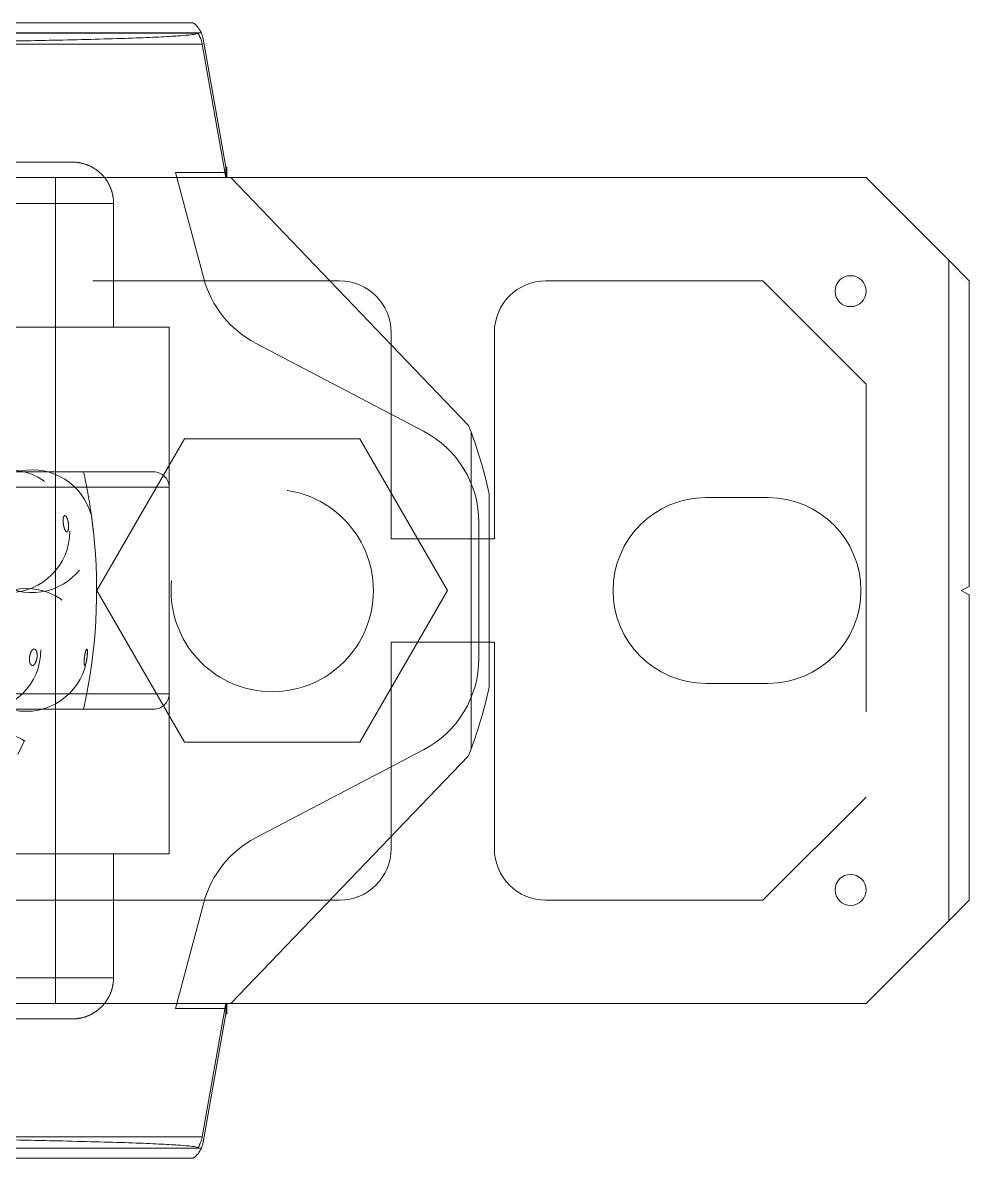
# Model space of a CAD drawing. Header units: millimetres. Extents: x -654804 to -654016, y 0 to 722.
# Drawn here: x -654429.1 to -654337.5, y 204.4 to 314.4 of the extents above; entities that cross this region are included whole.
import ezdxf

# ---------------------------------------------------------------- set-up
doc = ezdxf.new("R2010")
doc.units = ezdxf.units.MM
doc.linetypes.add('HIDDEN', pattern=[9.525, 6.35, -3.175])
for name, color, linetype, lineweight in [('Estreito visível (ISO)', 7, 'Continuous', 9), ('OCULTO', 3, 'HIDDEN', 5), ('Visível (ISO)', 7, 'Continuous', 9)]:
    doc.layers.add(name, color=color, linetype=linetype, lineweight=lineweight)

msp = doc.modelspace()

# ---------------------------------------------------------------- linework, layer by layer
at = {"layer": 'Estreito visível (ISO)'}
for p, q in [((-654411.76, 312.31), (-654458.8, 312.31)), ((-654339.47, 227.37), (-654339.47, 291.37)), ((-654411.76, 206.44), (-654458.8, 206.44))]:
    msp.add_line(p, q, dxfattribs=at)
at = {"layer": 'OCULTO', "ltscale": 5}
for p, q in [((-654424.35, 300.87), (-654525.6, 300.87)), ((-654409.47, 299.37), (-654409.47, 300.37)), ((-654414.23, 299.37), (-654409.49, 299.37)), ((-654420.35, 296.87), (-654529.6, 296.87)), ((-654420.35, 284.87), (-654420.35, 296.87)), ((-654469.97, 289.37), (-654398.47, 289.37)), ((-654378.47, 289.37), (-654357.47, 289.37)), ((-654357.47, 289.37), (-654347.47, 279.37)), ((-654414.97, 284.87), (-654534.97, 284.87)), ((-654414.97, 269.37), (-654414.97, 284.87)), ((-654393.47, 284.37), (-654393.47, 264.37)), ((-654383.47, 264.37), (-654383.47, 284.37)), ((-654347.47, 279.37), (-654347.47, 239.37)), ((-654385.72, 244.04), (-654385.72, 274.71)), ((-654416.47, 270.87), (-654533.47, 270.87)), ((-654414.97, 269.37), (-654474.97, 269.37)), ((-654414.97, 269.37), (-654414.97, 249.37)), ((-654414.97, 249.37), (-654414.97, 269.37)), ((-654414.97, 269.37), (-654414.97, 269.37)), ((-654393.47, 264.37), (-654383.47, 264.37)), ((-654383.47, 254.37), (-654393.47, 254.37)), ((-654393.47, 254.37), (-654393.47, 234.37)), ((-654383.47, 234.37), (-654383.47, 254.37)), ((-654414.97, 249.37), (-654474.97, 249.37)), ((-654414.97, 233.87), (-654414.97, 249.37)), ((-654414.97, 249.37), (-654414.97, 249.37)), ((-654416.47, 247.87), (-654444.97, 247.87)), ((-654435.47, 247.87), (-654428.97, 244.84)), ((-654429.61, 243.48), (-654428.97, 244.84)), ((-654428.97, 244.84), (-654429.15, 244.84)), ((-654347.47, 239.37), (-654357.47, 229.37)), ((-654414.97, 233.87), (-654444.97, 233.87)), ((-654420.35, 221.87), (-654420.35, 233.87)), ((-654398.47, 229.37), (-654469.97, 229.37)), ((-654357.47, 229.37), (-654378.47, 229.37)), ((-654420.35, 221.87), (-654529.6, 221.87)), ((-654409.49, 219.37), (-654414.23, 219.37)), ((-654409.47, 218.37), (-654409.47, 219.37)), ((-654424.35, 217.87), (-654525.6, 217.87))]:
    msp.add_line(p, q, dxfattribs=at)
for centre, radius in [((-654430.53, 265.12), 5.95), ((-654404.98, 259.37), 9.8), ((-654433.34, 253.62), 5.95), ((-654433.34, 253.62), 5.95), ((-654428.82, 253.62), 5.95), ((-654428.82, 253.62), 5.95)]:
    msp.add_circle(centre, radius, dxfattribs=at)
for centre, radius, start, end in [((-654398.47, 284.37), 5, 0, 90), ((-654378.47, 284.37), 5, 90, 180), ((-654428.25, 265.12), 5.95, 14.696, 359.3339), ((-654474.98, 259.37), 52.99, 7.8754, 12.5349), ((-654416.47, 269.37), 1.5, 0, 90), ((-654474.98, 259.37), 52.99, 347.4651, 6.1546), ((-654416.47, 249.37), 1.5, 270, 0), ((-654398.47, 234.37), 5, 270, 0), ((-654378.47, 234.37), 5, 180, 270)]:
    msp.add_arc(centre, radius, start, end, dxfattribs=at)
for points, knots in [([(-654420.35, 296.87), (-654420.35, 297.12), (-654420.37, 297.39), (-654420.48, 297.92), (-654420.56, 298.18), (-654420.75, 298.63), (-654420.87, 298.87), (-654421.17, 299.32), (-654421.35, 299.53), (-654421.7, 299.88), (-654421.9, 300.05), (-654422.35, 300.35), (-654422.59, 300.48), (-654423.05, 300.66), (-654423.31, 300.74), (-654423.83, 300.85), (-654424.1, 300.87), (-654424.35, 300.87)], [0, 0, 0, 0, 0.740481, 0.740481, 1.480963, 1.480963, 2.221444, 2.221444, 2.961925, 2.961925, 3.702407, 3.702407, 4.442888, 4.442888, 5.183369, 5.183369, 5.923851, 5.923851, 5.923851, 5.923851]), ([(-654425.06, 266.63), (-654425.08, 266.63), (-654425.11, 266.62), (-654425.16, 266.56), (-654425.18, 266.5), (-654425.22, 266.35), (-654425.23, 266.26), (-654425.23, 266.05), (-654425.22, 265.94), (-654425.2, 265.75), (-654425.18, 265.64), (-654425.13, 265.43), (-654425.1, 265.33), (-654425.03, 265.19), (-654424.99, 265.13), (-654424.92, 265.06), (-654424.89, 265.06), (-654424.85, 265.06), (-654424.82, 265.06), (-654424.77, 265.13), (-654424.75, 265.19), (-654424.72, 265.33), (-654424.71, 265.43), (-654424.7, 265.64), (-654424.71, 265.75), (-654424.73, 265.94), (-654424.75, 266.05), (-654424.8, 266.26), (-654424.83, 266.35), (-654424.9, 266.5), (-654424.94, 266.56), (-654425.01, 266.62), (-654425.04, 266.63), (-654425.06, 266.63)], [0, 0, 0, 0, 0.0198918, 0.0198918, 0.0397835, 0.0397835, 0.0596753, 0.0596753, 0.0795671, 0.0795671, 0.0994588, 0.0994588, 0.1193506, 0.1193506, 0.1392423, 0.1392423, 0.1591341, 0.1591341, 0.1790259, 0.1790259, 0.1989176, 0.1989176, 0.2188094, 0.2188094, 0.2387012, 0.2387012, 0.2585929, 0.2585929, 0.2784847, 0.2784847, 0.2983765, 0.2983765, 0.3182682, 0.3182682, 0.3182682, 0.3182682]), ([(-654422.49, 266.63), (-654422.49, 266.63), (-654422.49, 266.62), (-654422.48, 266.56), (-654422.47, 266.5), (-654422.45, 266.35), (-654422.44, 266.26), (-654422.42, 266.05), (-654422.4, 265.94), (-654422.38, 265.75), (-654422.37, 265.64), (-654422.34, 265.43), (-654422.33, 265.33), (-654422.31, 265.19), (-654422.3, 265.13), (-654422.3, 265.06), (-654422.29, 265.06), (-654422.29, 265.06)], [0, 0, 0, 0, 0.0198918, 0.0198918, 0.0397835, 0.0397835, 0.0596753, 0.0596753, 0.0795671, 0.0795671, 0.0994588, 0.0994588, 0.1193506, 0.1193506, 0.1392423, 0.1392423, 0.1591341, 0.1591341, 0.1591341, 0.1591341]), ([(-654428.04, 253.7), (-654428.07, 253.7), (-654428.11, 253.69), (-654428.21, 253.62), (-654428.26, 253.56), (-654428.35, 253.42), (-654428.39, 253.32), (-654428.45, 253.11), (-654428.48, 253), (-654428.5, 252.8), (-654428.5, 252.69), (-654428.48, 252.49), (-654428.46, 252.39), (-654428.4, 252.24), (-654428.36, 252.19), (-654428.28, 252.12), (-654428.24, 252.11), (-654428.18, 252.11), (-654428.14, 252.12), (-654428.04, 252.19), (-654427.99, 252.24), (-654427.9, 252.39), (-654427.86, 252.49), (-654427.79, 252.69), (-654427.77, 252.8), (-654427.75, 253), (-654427.75, 253.11), (-654427.77, 253.32), (-654427.79, 253.42), (-654427.84, 253.56), (-654427.88, 253.62), (-654427.96, 253.69), (-654428.01, 253.7), (-654428.04, 253.7)], [0, 0, 0, 0, 0.0199596, 0.0199596, 0.0399192, 0.0399192, 0.0598788, 0.0598788, 0.0798384, 0.0798384, 0.099798, 0.099798, 0.1197576, 0.1197576, 0.1397172, 0.1397172, 0.1596768, 0.1596768, 0.1796364, 0.1796364, 0.199596, 0.199596, 0.2195556, 0.2195556, 0.2395152, 0.2395152, 0.2594748, 0.2594748, 0.2794344, 0.2794344, 0.299394, 0.299394, 0.3193536, 0.3193536, 0.3193536, 0.3193536]), ([(-654428.04, 253.7), (-654428.01, 253.7), (-654427.96, 253.69), (-654427.88, 253.62), (-654427.84, 253.56), (-654427.79, 253.42), (-654427.76, 253.32), (-654427.75, 253.11), (-654427.75, 253), (-654427.77, 252.8), (-654427.79, 252.69), (-654427.86, 252.49), (-654427.9, 252.39), (-654427.99, 252.24), (-654428.04, 252.19), (-654428.14, 252.12), (-654428.18, 252.11), (-654428.24, 252.11), (-654428.28, 252.12), (-654428.36, 252.19), (-654428.4, 252.24), (-654428.46, 252.39), (-654428.48, 252.49), (-654428.5, 252.69), (-654428.5, 252.8), (-654428.47, 253), (-654428.45, 253.11), (-654428.39, 253.32), (-654428.35, 253.42), (-654428.26, 253.56), (-654428.21, 253.62), (-654428.11, 253.69), (-654428.07, 253.7), (-654428.04, 253.7)], [0, 0, 0, 0, 0.0199596, 0.0199596, 0.0399192, 0.0399192, 0.0598788, 0.0598788, 0.0798384, 0.0798384, 0.099798, 0.099798, 0.1197576, 0.1197576, 0.1397172, 0.1397172, 0.1596768, 0.1596768, 0.1796364, 0.1796364, 0.199596, 0.199596, 0.2195556, 0.2195556, 0.2395152, 0.2395152, 0.2594748, 0.2594748, 0.2794344, 0.2794344, 0.299394, 0.299394, 0.3193536, 0.3193536, 0.3193536, 0.3193536]), ([(-654422.94, 253.7), (-654422.93, 253.7), (-654422.92, 253.69), (-654422.9, 253.62), (-654422.89, 253.56), (-654422.88, 253.42), (-654422.88, 253.32), (-654422.89, 253.11), (-654422.9, 253), (-654422.93, 252.8), (-654422.94, 252.69), (-654422.98, 252.49), (-654423, 252.39), (-654423.05, 252.24), (-654423.07, 252.19), (-654423.11, 252.12), (-654423.13, 252.11), (-654423.15, 252.11), (-654423.16, 252.12), (-654423.18, 252.19), (-654423.19, 252.24), (-654423.2, 252.39), (-654423.2, 252.49), (-654423.19, 252.69), (-654423.18, 252.8), (-654423.15, 253), (-654423.14, 253.11), (-654423.1, 253.32), (-654423.07, 253.42), (-654423.03, 253.56), (-654423.01, 253.62), (-654422.97, 253.69), (-654422.95, 253.7), (-654422.94, 253.7)], [0, 0, 0, 0, 0.0199596, 0.0199596, 0.0399192, 0.0399192, 0.0598788, 0.0598788, 0.0798384, 0.0798384, 0.099798, 0.099798, 0.1197576, 0.1197576, 0.1397172, 0.1397172, 0.1596768, 0.1596768, 0.1796364, 0.1796364, 0.199596, 0.199596, 0.2195556, 0.2195556, 0.2395152, 0.2395152, 0.2594748, 0.2594748, 0.2794344, 0.2794344, 0.299394, 0.299394, 0.3193536, 0.3193536, 0.3193536, 0.3193536]), ([(-654422.94, 253.7), (-654422.95, 253.7), (-654422.97, 253.69), (-654423.01, 253.62), (-654423.03, 253.56), (-654423.07, 253.42), (-654423.1, 253.32), (-654423.14, 253.11), (-654423.15, 253), (-654423.18, 252.8), (-654423.19, 252.69), (-654423.2, 252.49), (-654423.2, 252.39), (-654423.19, 252.24), (-654423.18, 252.19), (-654423.16, 252.12), (-654423.15, 252.11), (-654423.13, 252.11), (-654423.11, 252.12), (-654423.07, 252.19), (-654423.05, 252.24), (-654423, 252.39), (-654422.98, 252.49), (-654422.94, 252.69), (-654422.93, 252.8), (-654422.9, 253), (-654422.89, 253.11), (-654422.88, 253.32), (-654422.88, 253.42), (-654422.89, 253.56), (-654422.9, 253.62), (-654422.92, 253.69), (-654422.93, 253.7), (-654422.94, 253.7)], [0, 0, 0, 0, 0.0199596, 0.0199596, 0.0399192, 0.0399192, 0.0598788, 0.0598788, 0.0798384, 0.0798384, 0.099798, 0.099798, 0.1197576, 0.1197576, 0.1397172, 0.1397172, 0.1596768, 0.1596768, 0.1796364, 0.1796364, 0.199596, 0.199596, 0.2195556, 0.2195556, 0.2395152, 0.2395152, 0.2594748, 0.2594748, 0.2794344, 0.2794344, 0.299394, 0.299394, 0.3193536, 0.3193536, 0.3193536, 0.3193536]), ([(-654424.35, 217.87), (-654424.1, 217.87), (-654423.83, 217.9), (-654423.31, 218), (-654423.05, 218.08), (-654422.59, 218.27), (-654422.35, 218.4), (-654421.9, 218.7), (-654421.7, 218.87), (-654421.35, 219.22), (-654421.17, 219.43), (-654420.87, 219.88), (-654420.75, 220.12), (-654420.56, 220.57), (-654420.48, 220.83), (-654420.37, 221.36), (-654420.35, 221.63), (-654420.35, 221.87)], [-5.923851, -5.923851, -5.923851, -5.923851, -5.183369, -5.183369, -4.442888, -4.442888, -3.702407, -3.702407, -2.961925, -2.961925, -2.221444, -2.221444, -1.480963, -1.480963, -0.740481, -0.740481, 0, 0, 0, 0])]:
    msp.add_open_spline(points, degree=3, knots=knots, dxfattribs=at)
at = {"layer": 'Visível (ISO)'}
for p, q in [((-654537.32, 314.37), (-654412.63, 314.37)), ((-654411.84, 313.38), (-654436.47, 313.38)), ((-654436.47, 313.37), (-654412.22, 313.37)), ((-654409.47, 300.37), (-654411.67, 312.81)), ((-654411.76, 312.31), (-654409.47, 299.37)), ((-654409.37, 300.37), (-654409.47, 300.37)), ((-654409.37, 299.87), (-654409.37, 300.37)), ((-654434.25, 299.37), (-654425.98, 299.37)), ((-654414.23, 299.37), (-654425.98, 299.37)), ((-654425.98, 219.37), (-654425.98, 299.37)), ((-654414.23, 299.37), (-654414.36, 299.87)), ((-654414.36, 299.87), (-654409.58, 299.87)), ((-654411.61, 289.61), (-654414.23, 299.37)), ((-654409.49, 299.37), (-654409.58, 299.87)), ((-654409.49, 299.37), (-654408.99, 299.37)), ((-654409.47, 299.87), (-654409.37, 299.77)), ((-654409.37, 299.87), (-654409.47, 299.87)), ((-654409.37, 299.87), (-654409.37, 299.77)), ((-654409.37, 299.37), (-654409.37, 299.77)), ((-654408.99, 299.37), (-654347.47, 299.37)), ((-654408.99, 299.37), (-654385.97, 275.37)), ((-654339.47, 291.37), (-654347.47, 299.37)), ((-654339.47, 291.37), (-654337.47, 289.37)), ((-654337.47, 259.77), (-654337.47, 289.37)), ((-654390.33, 274.81), (-654406.59, 283.34)), ((-654413.47, 274.08), (-654421.96, 259.37)), ((-654396.49, 274.08), (-654413.47, 274.08)), ((-654388, 259.37), (-654396.49, 274.08)), ((-654383.97, 268.72), (-654383.97, 250.03)), ((-654362.97, 268.37), (-654356.97, 268.37)), ((-654384.97, 252.8), (-654384.97, 265.95)), ((-654337.47, 259.77), (-654338.27, 259.37)), ((-654421.96, 259.37), (-654413.47, 244.67)), ((-654396.49, 244.67), (-654388, 259.37)), ((-654338.27, 259.37), (-654337.47, 258.97)), ((-654337.47, 229.37), (-654337.47, 258.97)), ((-654356.97, 250.37), (-654362.97, 250.37)), ((-654413.47, 244.67), (-654396.49, 244.67)), ((-654385.97, 243.37), (-654408.99, 219.37)), ((-654406.59, 235.41), (-654390.33, 243.94)), ((-654414.23, 219.37), (-654411.61, 229.14)), ((-654337.47, 229.37), (-654339.47, 227.37)), ((-654347.47, 219.37), (-654339.47, 227.37)), ((-654434.25, 219.37), (-654425.98, 219.37)), ((-654414.23, 219.37), (-654425.98, 219.37)), ((-654414.36, 218.87), (-654414.23, 219.37)), ((-654409.47, 219.37), (-654411.76, 206.44)), ((-654409.58, 218.87), (-654409.49, 219.37)), ((-654408.99, 219.37), (-654409.49, 219.37)), ((-654409.37, 218.98), (-654409.47, 218.87)), ((-654409.37, 218.98), (-654409.37, 219.37)), ((-654409.37, 218.98), (-654409.37, 218.87)), ((-654347.47, 219.37), (-654408.99, 219.37)), ((-654409.58, 218.87), (-654414.36, 218.87)), ((-654411.67, 205.94), (-654409.47, 218.37)), ((-654409.47, 218.87), (-654409.37, 218.87)), ((-654409.47, 218.37), (-654409.37, 218.37)), ((-654409.37, 218.37), (-654409.37, 218.87)), ((-654412.22, 205.37), (-654436.47, 205.37)), ((-654436.47, 205.37), (-654411.84, 205.37)), ((-654412.63, 204.37), (-654537.32, 204.37))]:
    msp.add_line(p, q, dxfattribs=at)
for centre in [(-654348.97, 288.37), (-654348.97, 230.37)]:
    msp.add_circle(centre, 1.5, dxfattribs=at)
for centre, radius, start, end in [((-654414.13, 312.37), 2.5, 23.6009, 53.1301), ((-654414.13, 312.37), 2.5, 10, 23.6009), ((-654401.95, 292.19), 10, 195, 242.3189), ((-654427.17, 259.37), 44.2, 12.2112, 21.2235), ((-654394.97, 265.95), 10, 0, 62.3189), ((-654362.97, 259.37), 9, 90, 270), ((-654356.97, 259.37), 9, 270, 90), ((-654394.97, 252.8), 10, 297.6811, 0), ((-654427.17, 259.37), 44.2, 338.7765, 347.7888), ((-654401.95, 226.55), 10, 117.6811, 165), ((-654414.13, 206.37), 2.5, 336.3991, 350), ((-654414.13, 206.37), 2.5, 306.8699, 336.3991)]:
    msp.add_arc(centre, radius, start, end, dxfattribs=at)
for points, knots in [([(-654412.22, 313.37), (-654412.22, 313.37), (-654412.21, 313.37), (-654412.2, 313.34), (-654412.27, 313.3), (-654412.56, 313.24), (-654412.78, 313.21), (-654413.36, 313.15), (-654413.72, 313.12), (-654414.62, 313.06), (-654415.24, 313.03), (-654416.71, 312.95), (-654417.56, 312.92), (-654419.49, 312.85), (-654420.56, 312.82), (-654422.83, 312.75), (-654424.04, 312.72), (-654426.1, 312.68), (-654427.01, 312.66), (-654428.93, 312.62), (-654429.95, 312.6), (-654432.07, 312.57), (-654433.17, 312.55), (-654435.38, 312.52), (-654436.49, 312.5), (-654438.33, 312.48), (-654439.13, 312.47), (-654440.79, 312.45), (-654441.65, 312.44), (-654443.4, 312.42), (-654444.29, 312.41), (-654446.05, 312.39), (-654446.92, 312.39), (-654449.76, 312.36), (-654451.89, 312.35), (-654455.65, 312.32), (-654457.21, 312.32), (-654458.8, 312.31)], [548.487003, 548.487003, 548.487003, 548.487003, 548.935588, 548.935588, 553.839254, 553.839254, 558.74292, 558.74292, 563.646586, 563.646586, 569.679829, 569.679829, 575.713072, 575.713072, 581.746314, 581.746314, 587.779557, 587.779557, 591.834126, 591.834126, 595.888695, 595.888695, 599.943264, 599.943264, 603.997833, 603.997833, 606.789422, 606.789422, 609.58101, 609.58101, 612.372598, 612.372598, 615.164187, 615.164187, 621.808771, 621.808771, 626.353774, 626.353774, 626.353774, 626.353774]), ([(-654412.22, 313.37), (-654412.19, 313.34), (-654412.16, 313.3), (-654412.05, 313.12), (-654411.97, 312.97), (-654411.85, 312.69), (-654411.8, 312.53), (-654411.76, 312.34), (-654411.76, 312.33), (-654411.76, 312.31)], [13.295697, 13.295697, 13.295697, 13.295697, 13.421224, 13.421224, 13.884025, 13.884025, 14.346826, 14.346826, 14.396861, 14.396861, 14.396861, 14.396861]), ([(-654458.8, 206.44), (-654457.21, 206.43), (-654455.65, 206.42), (-654451.89, 206.4), (-654449.76, 206.39), (-654446.92, 206.36), (-654446.05, 206.35), (-654444.29, 206.34), (-654443.4, 206.33), (-654441.65, 206.31), (-654440.79, 206.3), (-654439.13, 206.28), (-654438.33, 206.27), (-654436.49, 206.25), (-654435.38, 206.23), (-654433.17, 206.2), (-654432.07, 206.18), (-654429.95, 206.15), (-654428.93, 206.13), (-654427.01, 206.09), (-654426.1, 206.07), (-654424.04, 206.02), (-654422.83, 205.99), (-654420.56, 205.93), (-654419.49, 205.9), (-654417.56, 205.83), (-654416.71, 205.79), (-654415.24, 205.72), (-654414.62, 205.69), (-654413.72, 205.63), (-654413.36, 205.6), (-654412.78, 205.54), (-654412.56, 205.51), (-654412.27, 205.44), (-654412.2, 205.41), (-654412.21, 205.38), (-654412.22, 205.38), (-654412.22, 205.37)], [336.260014, 336.260014, 336.260014, 336.260014, 340.805017, 340.805017, 347.449602, 347.449602, 350.24119, 350.24119, 353.032778, 353.032778, 355.824366, 355.824366, 358.615955, 358.615955, 362.670524, 362.670524, 366.725093, 366.725093, 370.779662, 370.779662, 374.834231, 374.834231, 380.867474, 380.867474, 386.900716, 386.900716, 392.933959, 392.933959, 398.967202, 398.967202, 403.870868, 403.870868, 408.774534, 408.774534, 413.6782, 413.6782, 414.126786, 414.126786, 414.126786, 414.126786]), ([(-654411.76, 206.44), (-654411.76, 206.42), (-654411.76, 206.4), (-654411.8, 206.22), (-654411.85, 206.06), (-654411.97, 205.78), (-654412.05, 205.63), (-654412.16, 205.45), (-654412.19, 205.41), (-654412.22, 205.37)], [0.412766, 0.412766, 0.412766, 0.412766, 0.462801, 0.462801, 0.925602, 0.925602, 1.388402, 1.388402, 1.513929, 1.513929, 1.513929, 1.513929])]:
    msp.add_open_spline(points, degree=3, knots=knots, dxfattribs=at)

doc.saveas('drawing.dxf')
